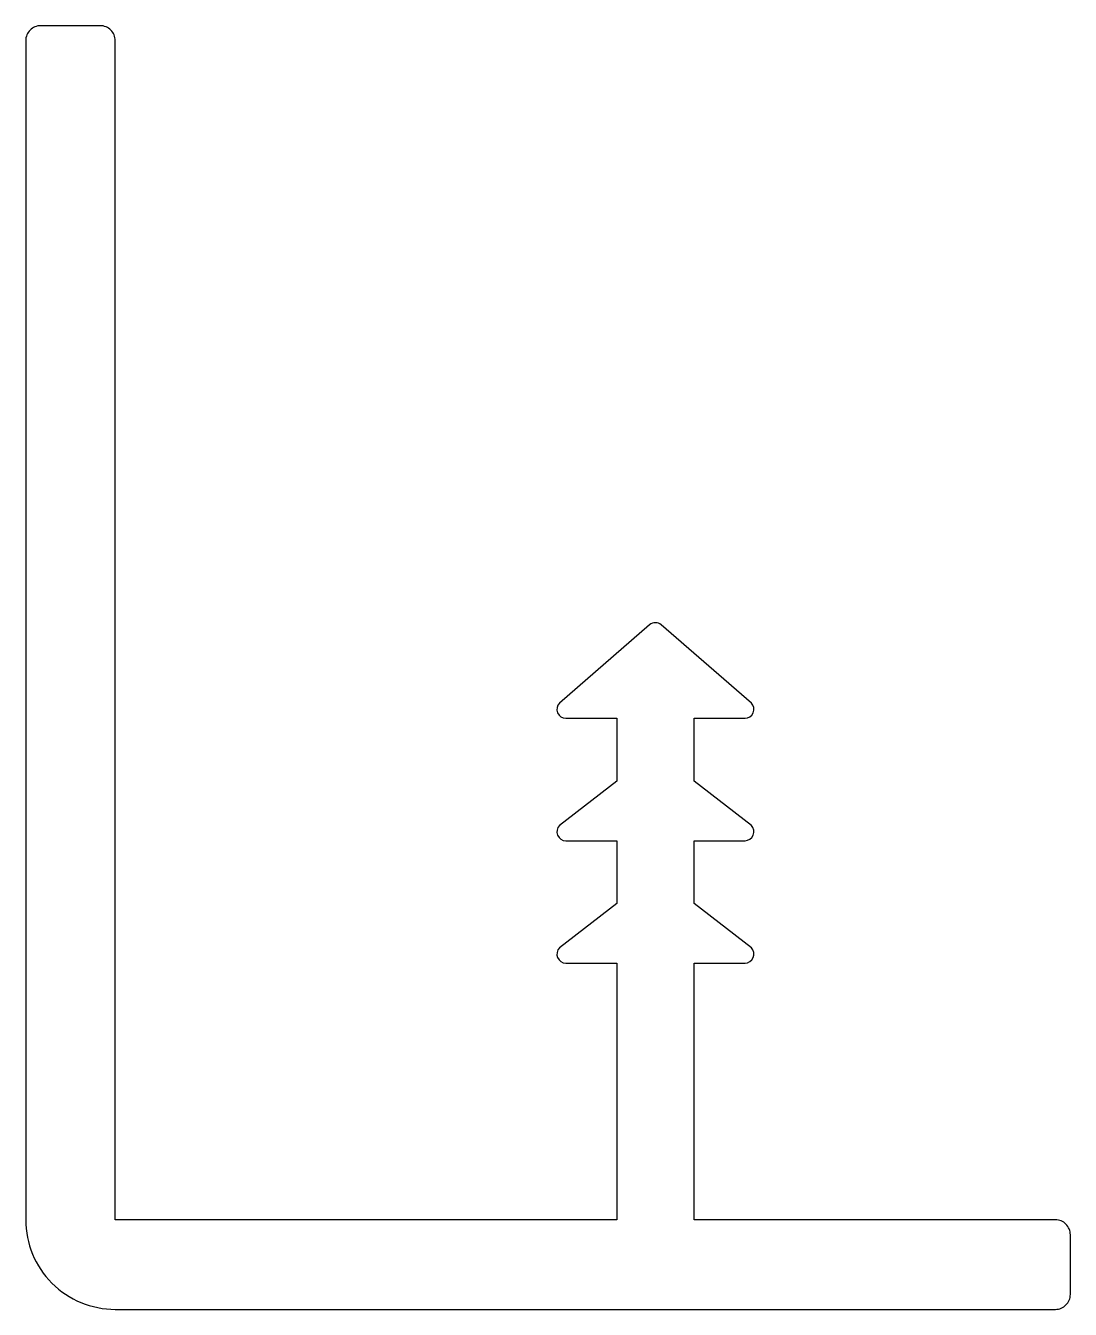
# Model space of a CAD drawing. Extents: x 1411.1 to 1428.6, y 301 to 322.5.
import ezdxf

# ---------------------------------------------------------------- set-up
doc = ezdxf.new("R2010")
doc.units = 0
doc.layers.get('0').update_dxf_attribs({"linetype": 'CONTINUOUS'})

msp = doc.modelspace()

# ---------------------------------------------------------------- linework, layer by layer
at = {"color": 0}
msp.add_lwpolyline([(1423.135, 310.934, 0.668179), (1423.241, 311.19), (1421.733, 312.499, 0.37344), (1421.536, 312.499), (1420.028, 311.19, 0.668179), (1420.135, 310.934), (1420.985, 310.934), (1420.985, 309.884), (1420.028, 309.14, 0.668179), (1420.135, 308.884), (1420.985, 308.884), (1420.985, 307.834), (1420.028, 307.09, 0.668179), (1420.135, 306.834), (1420.985, 306.834), (1420.985, 302.535), (1412.585, 302.535), (1412.585, 322.285, 0.414214), (1412.335, 322.535), (1411.335, 322.535, 0.414214), (1411.085, 322.285), (1411.085, 302.535, 0.414214), (1412.585, 301.035), (1428.335, 301.035, 0.414214), (1428.585, 301.285), (1428.585, 302.285, 0.414214), (1428.335, 302.535), (1422.285, 302.535), (1422.285, 306.834), (1423.135, 306.834, 0.668179), (1423.241, 307.09), (1422.285, 307.834), (1422.285, 308.884), (1423.135, 308.884, 0.668179), (1423.241, 309.14), (1422.285, 309.884), (1422.285, 310.934)], format="xyb", close=True, dxfattribs=at)

doc.saveas('drawing.dxf')
